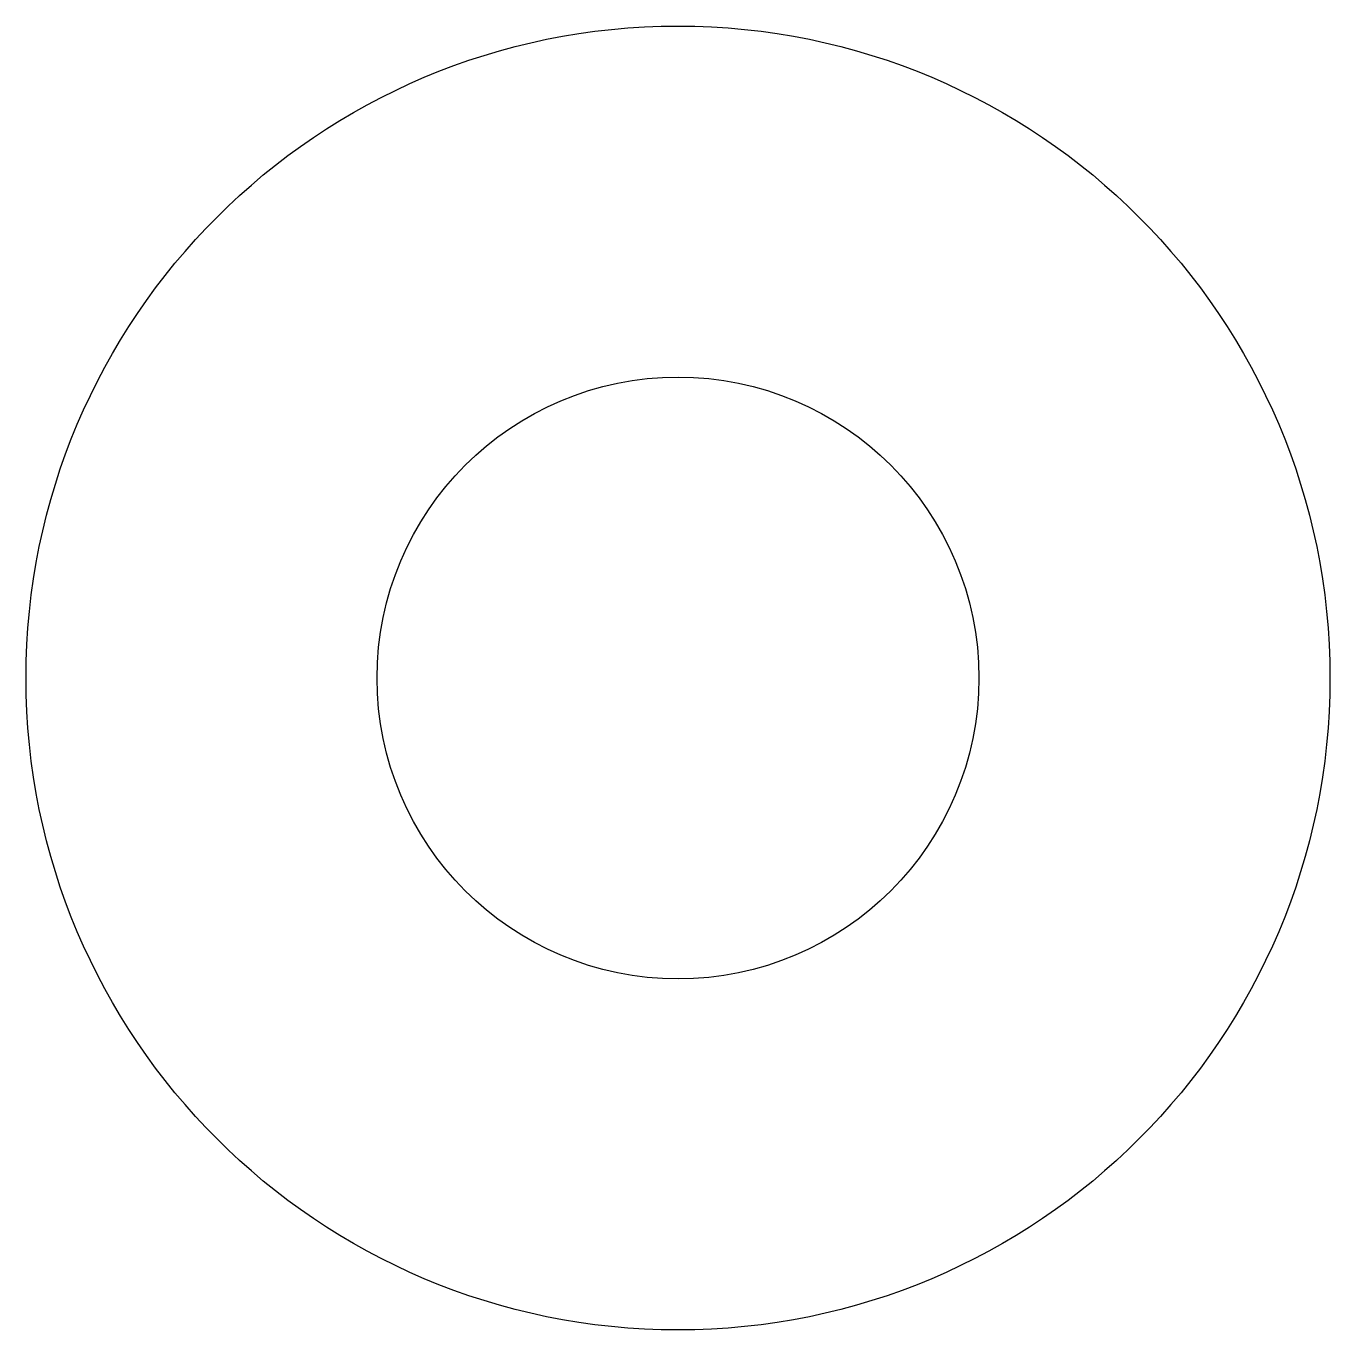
# Model space of a CAD drawing. Header units: millimetres. Extents: x -66.5 to -53.5, y -6.5 to 6.5.
import ezdxf

# ---------------------------------------------------------------- set-up
doc = ezdxf.new("R2010")
doc.units = ezdxf.units.MM
doc.layers.get('0').update_dxf_attribs({"linetype": 'CONTINUOUS'})

msp = doc.modelspace()

# ---------------------------------------------------------------- linework, layer by layer
for radius in [6.5, 3]:
    msp.add_circle((-60, 0), radius)

doc.saveas('drawing.dxf')
